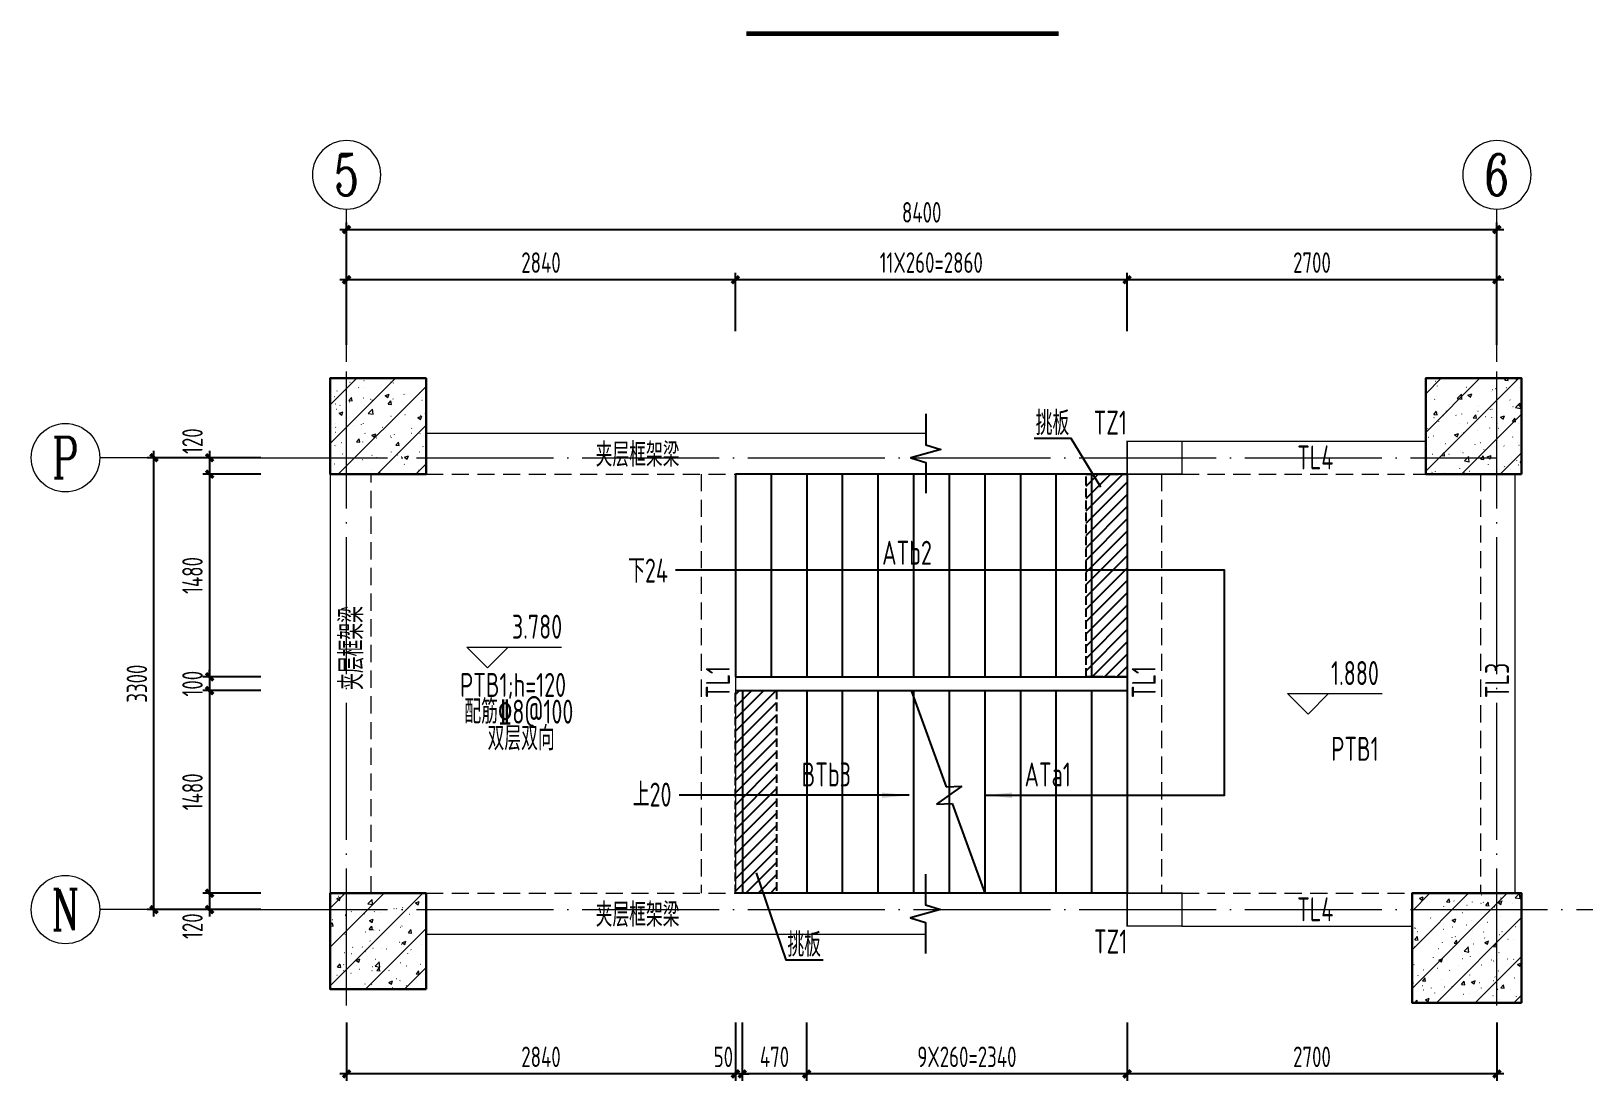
# Model space of a CAD drawing. Extents: x 56246 to 893198, y -950445 to -423535.
# Drawn here: x 257560 to 268962, y -475722 to -468057 of the extents above; entities that cross this region are included whole.
import ezdxf
from ezdxf.enums import TextEntityAlignment as Align

# ---------------------------------------------------------------- set-up
doc = ezdxf.new("R2010")
doc.units = 0
doc.header["$LTSCALE"] = 500
for name, pattern in [('CONTINOUS', [0]), ('DASH', [0.35, 0.25, -0.1]), ('DOTE', [2.42, 2, -0.2, 0.02, -0.2]), ('HIDDEN', [0.375, 0.25, -0.125])]:
    doc.linetypes.add(name, pattern=pattern)
for name, color, linetype, lineweight in [('0S-板-上层柱线', 6, 'Continuous', 18), ('0S-柱-线', 50, 'Continuous', 30), ('0S-梁-不可见', 4, 'HIDDEN', 18), ('0S-梁-线', 5, 'Continuous', 18), ('0S-楼梯-文字', 4, 'Continuous', 20), ('0S-轴线', 1, 'DOTE', 13), ('0S-轴线尺寸', 6, 'CONTINOUS', 18), ('0S-轴线编号', 6, 'CONTINOUS', 18), ('上层柱线', 6, 'Continuous', 18)]:
    doc.layers.add(name, color=color, linetype=linetype, lineweight=lineweight)
for name, color, linetype in [('PUB_DIM', 3, 'Continuous'), ('STAIR', 4, 'Continuous'), ('TEXT_LT', 90, 'Continuous'), ('THIN', 7, 'Continuous')]:
    doc.layers.add(name, color=color, linetype=linetype)
doc.styles.add('TSSD_Axis', font='complex.shx', dxfattribs={"width": 0.7, "bigfont": 'hztxt.shx'})
doc.styles.add('TSSD_DIMENSION', font='tssdeng.shx', dxfattribs={"width": 0.7, "bigfont": 'Hztxt.shx'})
doc.styles.add('TSSD_Rein', font='Tssdeng.shx', dxfattribs={"width": 0.7, "bigfont": 'hztxt.shx'})
doc.dimstyles.new('TSSD_50_50', dxfattribs={"dimtxt": 150, "dimasz": 50, "dimexe": 50, "dimexo": 125, "dimgap": 50, "dimtad": 1, "dimdec": 0, "dimzin": 0, "dimdsep": 46, "dimtxsty": 'TSSD_DIMENSION', "dimblk": 'ARCHTICK', "dimblk1": 'ARCHTICK', "dimblk2": 'ARCHTICK', "dimcen": 0, "dimdle": 50, "dimclrt": 7, "dimadec": 0, "dimazin": 0, "dimtfac": 1, "dimtdec": 0, "dimtix": 1, "dimtmove": 2, "dimatfit": 3, "dimfxl": 1, "dimtolj": 1, "dimtzin": 0, "dimarcsym": 0})
pattern_1 = [(45, (-108978.55, 20052.5), (-141.421356, 141.421356), []), (50, (-108978.55, 20052.5), (286.90407, -25.10085), [30, -330]), (355, (-108978.55, 20052.5), (-55.50053, 300.87685), [24, -264]), (100.4514, (-108954.64, 20050.4), (231.40375, 275.77582), [25.49608, -280.45684]), (46.1842, (-108978.55, 20132.5), (426.89642, -66.2076), [45, -495]), (96.6356, (-108942.97, 20127), (373.86508, 389.64715), [38.2441, -420.6852]), (351.1842, (-108978.55, 20132.5), (373.86478, 389.64744), [36, -396]), (21, (-108938.55, 20112.5), (238.76282, -161.04756), [30, -330]), (326, (-108938.55, 20112.5), (97.32613, 290.06002), [24, -264]), (71.4514, (-108918.65, 20099.08), (336.08905, 129.0122), [25.49608, -280.45684]), (37.5, (-108978.55, 20052.51), (4.863942, 133.157542), [2, -260.8, 2, -268, 2, -265]), (7.5, (-108978.55, 20052.5), (105.227815, 157.764685), [2, -152.8, 2, -254.8, 2, -101]), (327.5, (-109067.75, 20052.51), (213.528974, -9.021949), [2, -100, 2, -312, 2, -414]), (317.5, (-109107.75, 20052.5), (233.27447, 40.041993), [2, -130, 2, -207.2, 2, -294])]

# ---------------------------------------------------------------- blocks, each defined once
blk = doc.blocks.new('ts_axno')
at = {"color": 0, "linetype": 'ByBlock', "lineweight": -2}
blk.add_circle((0, 0), 0.5, dxfattribs=at)
at = {"color": 0, "linetype": 'ByBlock', "lineweight": -2, "style": 'TSSD_Axis', "width": 0.7}
blk.add_attdef('A', text='', height=0.6, dxfattribs=at).set_placement((0, 0), align=Align.MIDDLE_CENTER)
blk = doc.blocks.new('_ArchTick')
at = {"color": 0, "linetype": 'ByBlock', "const_width": 0.5}
blk.add_lwpolyline([(-0.53, -0.53), (0.53, 0.53)], dxfattribs=at)
blk = doc.blocks.new('*D347')
at = {"layer": '0S-轴线尺寸', "color": 0, "lineweight": -2, "transparency": 16777216}
for p, q in [((258456, -474522), (258456, -471122)), ((259237, -471172), (258406, -471172)), ((259237, -474472), (258406, -474472))]:
    blk.add_line(p, q, dxfattribs=at)
at = {"layer": 'Defpoints', "color": 0, "transparency": 16777216}
for p in [(258456, -471172), (259362, -471172), (259362, -474472)]:
    blk.add_point(p, dxfattribs=at)
at = {"layer": '0S-轴线尺寸', "color": 0, "lineweight": -2, "transparency": 16777216, "xscale": 50, "yscale": 50, "zscale": 50}
for p, rotation in [((258456, -471172), 90), ((258456, -474472), 270)]:
    blk.add_blockref('_ArchTick', p, dxfattribs=dict(at, rotation=rotation))
at = {"layer": '0S-轴线尺寸', "color": 7, "transparency": 16777216, "insert": (258331, -472822), "char_height": 150, "attachment_point": 5, "rotation": 90, "style": 'TSSD_DIMENSION'}
blk.add_mtext('\\A1;3300', dxfattribs=at)
blk = doc.blocks.new('*D340')
at = {"layer": '0S-轴线尺寸', "color": 0, "lineweight": -2, "transparency": 16777216}
for p, q in [((259812, -469505), (268312, -469505)), ((259862, -470347), (259862, -469455)), ((268262, -470347), (268262, -469455))]:
    blk.add_line(p, q, dxfattribs=at)
at = {"layer": 'Defpoints', "color": 0, "transparency": 16777216}
for p in [(268262, -469505), (259862, -470472), (268262, -470472)]:
    blk.add_point(p, dxfattribs=at)
at = {"layer": '0S-轴线尺寸', "color": 0, "lineweight": -2, "transparency": 16777216, "xscale": 50, "yscale": 50, "zscale": 50, "rotation": 180}
blk.add_blockref('_ArchTick', (259862, -469505), dxfattribs=at)
at = {"layer": '0S-轴线尺寸', "color": 0, "lineweight": -2, "transparency": 16777216, "xscale": 50, "yscale": 50, "zscale": 50}
blk.add_blockref('_ArchTick', (268262, -469505), dxfattribs=at)
at = {"layer": '0S-轴线尺寸', "color": 7, "transparency": 16777216, "insert": (264062, -469380), "char_height": 150, "attachment_point": 5, "style": 'TSSD_DIMENSION'}
blk.add_mtext('\\A1;8400', dxfattribs=at)
blk = doc.blocks.new('_ARROW')
blk.add_solid([(0, 0), (-1, 0.1), (-1, -0.1)])
blk = doc.blocks.new('*D341')
at = {"layer": '0S-轴线尺寸', "color": 0, "lineweight": -2, "transparency": 16777216}
for p, q in [((258862, -471242), (258862, -472822)), ((259237, -471292), (258812, -471292)), ((259237, -472772), (258812, -472772))]:
    blk.add_line(p, q, dxfattribs=at)
at = {"layer": 'Defpoints', "color": 0, "transparency": 16777216}
for p in [(259362, -471292), (258862, -472772), (259362, -472772)]:
    blk.add_point(p, dxfattribs=at)
at = {"layer": '0S-轴线尺寸', "color": 0, "lineweight": -2, "transparency": 16777216, "xscale": 50, "yscale": 50, "zscale": 50}
for p, rotation in [((258862, -471292), 90), ((258862, -472772), 270)]:
    blk.add_blockref('_ArchTick', p, dxfattribs=dict(at, rotation=rotation))
at = {"layer": '0S-轴线尺寸', "color": 7, "transparency": 16777216, "insert": (258737, -472032), "char_height": 150, "attachment_point": 5, "rotation": 90, "style": 'TSSD_DIMENSION'}
blk.add_mtext('\\A1;1480', dxfattribs=at)
blk = doc.blocks.new('*D342')
at = {"layer": '0S-轴线尺寸', "color": 0, "lineweight": -2, "transparency": 16777216}
for p, q in [((259237, -472872), (258812, -472872)), ((258862, -472822), (258862, -474402)), ((259237, -474352), (258812, -474352))]:
    blk.add_line(p, q, dxfattribs=at)
at = {"layer": 'Defpoints', "color": 0, "transparency": 16777216}
for p in [(259362, -472872), (258862, -474352), (259362, -474352)]:
    blk.add_point(p, dxfattribs=at)
at = {"layer": '0S-轴线尺寸', "color": 0, "lineweight": -2, "transparency": 16777216, "xscale": 50, "yscale": 50, "zscale": 50}
for p, rotation in [((258862, -472872), 90), ((258862, -474352), 270)]:
    blk.add_blockref('_ArchTick', p, dxfattribs=dict(at, rotation=rotation))
at = {"layer": '0S-轴线尺寸', "color": 7, "transparency": 16777216, "insert": (258737, -473612), "char_height": 150, "attachment_point": 5, "rotation": 90, "style": 'TSSD_DIMENSION'}
blk.add_mtext('\\A1;1480', dxfattribs=at)
blk = doc.blocks.new('*D343')
at = {"layer": '0S-轴线尺寸', "color": 0, "lineweight": -2, "transparency": 16777216}
for p, q in [((259237, -474352), (258812, -474352)), ((258862, -474302), (258862, -474522)), ((259237, -474472), (258812, -474472))]:
    blk.add_line(p, q, dxfattribs=at)
at = {"layer": 'Defpoints', "color": 0, "transparency": 16777216}
for p in [(259362, -474352), (258862, -474472), (259362, -474472)]:
    blk.add_point(p, dxfattribs=at)
at = {"layer": '0S-轴线尺寸', "color": 0, "lineweight": -2, "transparency": 16777216, "xscale": 50, "yscale": 50, "zscale": 50}
for p, rotation in [((258862, -474352), 90), ((258862, -474472), 270)]:
    blk.add_blockref('_ArchTick', p, dxfattribs=dict(at, rotation=rotation))
at = {"layer": '0S-轴线尺寸', "color": 7, "transparency": 16777216, "insert": (258737, -474593), "char_height": 150, "attachment_point": 5, "rotation": 90, "style": 'TSSD_DIMENSION'}
blk.add_mtext('\\A1;120', dxfattribs=at)
blk = doc.blocks.new('*D344')
at = {"layer": '0S-轴线尺寸', "color": 0, "lineweight": -2, "transparency": 16777216}
for p, q in [((258862, -471122), (258862, -471342)), ((259237, -471172), (258812, -471172)), ((259237, -471292), (258812, -471292))]:
    blk.add_line(p, q, dxfattribs=at)
at = {"layer": 'Defpoints', "color": 0, "transparency": 16777216}
for p in [(259362, -471172), (258862, -471292), (259362, -471292)]:
    blk.add_point(p, dxfattribs=at)
at = {"layer": '0S-轴线尺寸', "color": 0, "lineweight": -2, "transparency": 16777216, "xscale": 50, "yscale": 50, "zscale": 50}
for p, rotation in [((258862, -471172), 90), ((258862, -471292), 270)]:
    blk.add_blockref('_ArchTick', p, dxfattribs=dict(at, rotation=rotation))
at = {"layer": '0S-轴线尺寸', "color": 7, "transparency": 16777216, "insert": (258737, -471051), "char_height": 150, "attachment_point": 5, "rotation": 90, "style": 'TSSD_DIMENSION'}
blk.add_mtext('\\A1;120', dxfattribs=at)
blk = doc.blocks.new('*D345')
at = {"layer": '0S-轴线尺寸', "color": 0, "lineweight": -2, "transparency": 16777216}
for p, q in [((258862, -472772), (258862, -472722)), ((259237, -472772), (258812, -472772)), ((259237, -472872), (258812, -472872)), ((258862, -472772), (258862, -472872)), ((258862, -472872), (258862, -472922))]:
    blk.add_line(p, q, dxfattribs=at)
at = {"layer": 'Defpoints', "color": 0, "transparency": 16777216}
for p in [(258862, -472872), (259362, -472772), (259362, -472872)]:
    blk.add_point(p, dxfattribs=at)
at = {"layer": '0S-轴线尺寸', "color": 0, "lineweight": -2, "transparency": 16777216, "xscale": 50, "yscale": 50, "zscale": 50}
for p, rotation in [((258862, -472772), 270), ((258862, -472872), 90)]:
    blk.add_blockref('_ArchTick', p, dxfattribs=dict(at, rotation=rotation))
at = {"layer": '0S-轴线尺寸', "color": 7, "transparency": 16777216, "insert": (258737, -472822), "char_height": 150, "attachment_point": 5, "rotation": 90, "style": 'TSSD_DIMENSION'}
blk.add_mtext('\\A1;100', dxfattribs=at)
blk = doc.blocks.new('*D346')
at = {"layer": '0S-轴线尺寸', "color": 0, "lineweight": -2, "transparency": 16777216}
for p, q in [((268312, -469872), (265512, -469872)), ((265562, -470247), (265562, -469822)), ((268262, -470247), (268262, -469822))]:
    blk.add_line(p, q, dxfattribs=at)
at = {"layer": 'Defpoints', "color": 0, "transparency": 16777216}
for p in [(265562, -469872), (265562, -470372), (268262, -470372)]:
    blk.add_point(p, dxfattribs=at)
at = {"layer": '0S-轴线尺寸', "color": 0, "lineweight": -2, "transparency": 16777216, "xscale": 50, "yscale": 50, "zscale": 50, "rotation": 180}
blk.add_blockref('_ArchTick', (265562, -469872), dxfattribs=at)
at = {"layer": '0S-轴线尺寸', "color": 0, "lineweight": -2, "transparency": 16777216, "xscale": 50, "yscale": 50, "zscale": 50}
blk.add_blockref('_ArchTick', (268262, -469872), dxfattribs=at)
at = {"layer": '0S-轴线尺寸', "color": 7, "transparency": 16777216, "insert": (266912, -469747), "char_height": 150, "attachment_point": 5, "style": 'TSSD_DIMENSION'}
blk.add_mtext('\\A1;2700', dxfattribs=at)
blk = doc.blocks.new('*D350')
at = {"layer": '0S-轴线尺寸', "color": 0, "lineweight": -2, "transparency": 16777216}
for p, q in [((262752, -469872), (259812, -469872)), ((259862, -470247), (259862, -469822)), ((262702, -470247), (262702, -469822))]:
    blk.add_line(p, q, dxfattribs=at)
at = {"layer": 'Defpoints', "color": 0, "transparency": 16777216}
for p in [(259862, -469872), (259862, -470372), (262702, -470372)]:
    blk.add_point(p, dxfattribs=at)
at = {"layer": '0S-轴线尺寸', "color": 0, "lineweight": -2, "transparency": 16777216, "xscale": 50, "yscale": 50, "zscale": 50, "rotation": 180}
blk.add_blockref('_ArchTick', (259862, -469872), dxfattribs=at)
at = {"layer": '0S-轴线尺寸', "color": 0, "lineweight": -2, "transparency": 16777216, "xscale": 50, "yscale": 50, "zscale": 50}
blk.add_blockref('_ArchTick', (262702, -469872), dxfattribs=at)
at = {"layer": '0S-轴线尺寸', "color": 7, "transparency": 16777216, "insert": (261282, -469747), "char_height": 150, "attachment_point": 5, "style": 'TSSD_DIMENSION'}
blk.add_mtext('\\A1;2840', dxfattribs=at)
blk = doc.blocks.new('*D348')
at = {"layer": '0S-轴线尺寸', "color": 0, "lineweight": -2, "transparency": 16777216}
for p, q in [((259862, -475297), (259862, -475722)), ((262702, -475297), (262702, -475722)), ((262752, -475672), (259812, -475672))]:
    blk.add_line(p, q, dxfattribs=at)
at = {"layer": 'Defpoints', "color": 0, "transparency": 16777216}
for p in [(259862, -475172), (262702, -475172), (259862, -475672)]:
    blk.add_point(p, dxfattribs=at)
at = {"layer": '0S-轴线尺寸', "color": 0, "lineweight": -2, "transparency": 16777216, "xscale": 50, "yscale": 50, "zscale": 50, "rotation": 180}
blk.add_blockref('_ArchTick', (259862, -475672), dxfattribs=at)
at = {"layer": '0S-轴线尺寸', "color": 0, "lineweight": -2, "transparency": 16777216, "xscale": 50, "yscale": 50, "zscale": 50}
blk.add_blockref('_ArchTick', (262702, -475672), dxfattribs=at)
at = {"layer": '0S-轴线尺寸', "color": 7, "transparency": 16777216, "insert": (261282, -475547), "char_height": 150, "attachment_point": 5, "style": 'TSSD_DIMENSION'}
blk.add_mtext('\\A1;2840', dxfattribs=at)
blk = doc.blocks.new('*D349')
at = {"layer": '0S-轴线尺寸', "color": 0, "lineweight": -2, "transparency": 16777216}
for p, q in [((265562, -475297), (265562, -475722)), ((268262, -475297), (268262, -475722)), ((268312, -475672), (265512, -475672))]:
    blk.add_line(p, q, dxfattribs=at)
at = {"layer": 'Defpoints', "color": 0, "transparency": 16777216}
for p in [(265562, -475172), (268262, -475172), (265562, -475672)]:
    blk.add_point(p, dxfattribs=at)
at = {"layer": '0S-轴线尺寸', "color": 0, "lineweight": -2, "transparency": 16777216, "xscale": 50, "yscale": 50, "zscale": 50, "rotation": 180}
blk.add_blockref('_ArchTick', (265562, -475672), dxfattribs=at)
at = {"layer": '0S-轴线尺寸', "color": 0, "lineweight": -2, "transparency": 16777216, "xscale": 50, "yscale": 50, "zscale": 50}
blk.add_blockref('_ArchTick', (268262, -475672), dxfattribs=at)
at = {"layer": '0S-轴线尺寸', "color": 7, "transparency": 16777216, "insert": (266912, -475547), "char_height": 150, "attachment_point": 5, "style": 'TSSD_DIMENSION'}
blk.add_mtext('\\A1;2700', dxfattribs=at)
blk = doc.blocks.new('*D351')
at = {"layer": '0S-轴线尺寸', "color": 0, "lineweight": -2, "transparency": 16777216}
for p, q in [((263222, -475297), (263222, -475722)), ((265562, -475297), (265562, -475722)), ((265612, -475672), (263172, -475672))]:
    blk.add_line(p, q, dxfattribs=at)
at = {"layer": 'Defpoints', "color": 0, "transparency": 16777216}
for p in [(263222, -475172), (265562, -475172), (263222, -475672)]:
    blk.add_point(p, dxfattribs=at)
at = {"layer": '0S-轴线尺寸', "color": 0, "lineweight": -2, "transparency": 16777216, "xscale": 50, "yscale": 50, "zscale": 50, "rotation": 180}
blk.add_blockref('_ArchTick', (263222, -475672), dxfattribs=at)
at = {"layer": '0S-轴线尺寸', "color": 0, "lineweight": -2, "transparency": 16777216, "xscale": 50, "yscale": 50, "zscale": 50}
blk.add_blockref('_ArchTick', (265562, -475672), dxfattribs=at)
at = {"layer": '0S-轴线尺寸', "color": 7, "transparency": 16777216, "insert": (264392, -475547), "char_height": 150, "attachment_point": 5, "style": 'TSSD_DIMENSION'}
blk.add_mtext('\\A1;9X260=2340', dxfattribs=at)
blk = doc.blocks.new('*D352')
at = {"layer": '0S-轴线尺寸', "color": 0, "lineweight": -2, "transparency": 16777216}
for p, q in [((262702, -475297), (262702, -475722)), ((262752, -475297), (262752, -475722)), ((262702, -475672), (262652, -475672)), ((262752, -475672), (262702, -475672)), ((262752, -475672), (262802, -475672))]:
    blk.add_line(p, q, dxfattribs=at)
at = {"layer": 'Defpoints', "color": 0, "transparency": 16777216}
for p in [(262702, -475172), (262752, -475172), (262702, -475672)]:
    blk.add_point(p, dxfattribs=at)
at = {"layer": '0S-轴线尺寸', "color": 0, "lineweight": -2, "transparency": 16777216, "xscale": 50, "yscale": 50, "zscale": 50}
for p, rotation in [((262702, -475672), 359.9999999999334), ((262752, -475672), 179.9999999999334)]:
    blk.add_blockref('_ArchTick', p, dxfattribs=dict(at, rotation=rotation))
at = {"layer": '0S-轴线尺寸', "color": 7, "transparency": 16777216, "insert": (262614, -475547), "char_height": 150, "attachment_point": 5, "style": 'TSSD_DIMENSION'}
blk.add_mtext('\\A1;50', dxfattribs=at)
blk = doc.blocks.new('*D353')
at = {"layer": '0S-轴线尺寸', "color": 0, "lineweight": -2, "transparency": 16777216}
for p, q in [((262752, -475297), (262752, -475722)), ((263222, -475297), (263222, -475722)), ((263272, -475672), (262702, -475672))]:
    blk.add_line(p, q, dxfattribs=at)
at = {"layer": 'Defpoints', "color": 0, "transparency": 16777216}
for p in [(262752, -475172), (263222, -475172), (262752, -475672)]:
    blk.add_point(p, dxfattribs=at)
at = {"layer": '0S-轴线尺寸', "color": 0, "lineweight": -2, "transparency": 16777216, "xscale": 50, "yscale": 50, "zscale": 50, "rotation": 180}
blk.add_blockref('_ArchTick', (262752, -475672), dxfattribs=at)
at = {"layer": '0S-轴线尺寸', "color": 0, "lineweight": -2, "transparency": 16777216, "xscale": 50, "yscale": 50, "zscale": 50}
blk.add_blockref('_ArchTick', (263222, -475672), dxfattribs=at)
at = {"layer": '0S-轴线尺寸', "color": 7, "transparency": 16777216, "insert": (262987, -475547), "char_height": 150, "attachment_point": 5, "style": 'TSSD_DIMENSION'}
blk.add_mtext('\\A1;470', dxfattribs=at)
blk = doc.blocks.new('*D354')
at = {"layer": '0S-轴线尺寸', "color": 0, "lineweight": -2, "transparency": 16777216}
for p, q in [((265612, -469872), (262652, -469872)), ((262702, -470247), (262702, -469822)), ((265562, -470247), (265562, -469822))]:
    blk.add_line(p, q, dxfattribs=at)
at = {"layer": 'Defpoints', "color": 0, "transparency": 16777216}
for p in [(262702, -469872), (262702, -470372), (265562, -470372)]:
    blk.add_point(p, dxfattribs=at)
at = {"layer": '0S-轴线尺寸', "color": 0, "lineweight": -2, "transparency": 16777216, "xscale": 50, "yscale": 50, "zscale": 50, "rotation": 180}
blk.add_blockref('_ArchTick', (262702, -469872), dxfattribs=at)
at = {"layer": '0S-轴线尺寸', "color": 0, "lineweight": -2, "transparency": 16777216, "xscale": 50, "yscale": 50, "zscale": 50}
blk.add_blockref('_ArchTick', (265562, -469872), dxfattribs=at)
at = {"layer": '0S-轴线尺寸', "color": 7, "transparency": 16777216, "insert": (264132, -469747), "char_height": 150, "attachment_point": 5, "style": 'TSSD_DIMENSION'}
blk.add_mtext('\\A1;11X260=2860', dxfattribs=at)

msp = doc.modelspace()

# ---------------------------------------------------------------- hatches: boundary and pattern name
h = msp.add_hatch()
h.set_pattern_fill('ANSI31', color=256, scale=20)
h.set_pattern_definition([(45, (311344.696, -272813.116), (-44.90128, 44.90128), [])])
h.paths.add_polyline_path([(265262.3595, -472771.9469), (265262.3595, -471291.9469), (265562.3595, -471291.9469), (265562.3595, -472771.9469)])
h = msp.add_hatch()
h.set_pattern_fill('ANSI31', color=256, scale=20)
h.set_pattern_definition([(45, (308784.696, -274333.116), (-44.90128, 44.90128), [])])
h.paths.add_polyline_path([(262702.3595, -474351.9469), (262702.3595, -472871.9469), (263002.3595, -472871.9469), (263002.3595, -474351.9469)])
at = {"layer": '上层柱线'}
h = msp.add_hatch(dxfattribs=at)
h.set_pattern_fill('钢筋混凝土', color=256, scale=40, pattern_type=2)
h.set_pattern_definition(pattern_1)
h.paths.add_polyline_path([(260442.3595, -471291.9469), (260442.3595, -470591.9469), (259742.3595, -470591.9469), (259742.3595, -471291.9469)])
h = msp.add_hatch(dxfattribs=at)
h.set_pattern_fill('钢筋混凝土', color=256, scale=40, pattern_type=2)
h.set_pattern_definition(pattern_1)
h.paths.add_polyline_path([(268442.3595, -471291.9469), (268442.3595, -470591.9469), (267742.3595, -470591.9469), (267742.3595, -471291.9469)])
h = msp.add_hatch(dxfattribs=at)
h.set_pattern_fill('钢筋混凝土', color=256, scale=40, pattern_type=2)
h.set_pattern_definition(pattern_1)
h.paths.add_polyline_path([(260442.3595, -475051.9469), (260442.3595, -474351.9469), (259742.3595, -474351.9469), (259742.3595, -475051.9469)])
h = msp.add_hatch(dxfattribs=at)
h.set_pattern_fill('钢筋混凝土', color=256, scale=40, pattern_type=2)
h.set_pattern_definition(pattern_1)
h.paths.add_polyline_path([(268442.3595, -475151.9469), (268442.3595, -474351.9469), (267642.3595, -474351.9469), (267642.3595, -475151.9469)])

# ---------------------------------------------------------------- linework, layer by layer
at = {"linetype": 'DASH', "ltscale": 0.5}
for points in [[(265262.3595, -472771.9469), (265262.3595, -471291.9469), (265562.3595, -471291.9469), (265562.3595, -472771.9469)], [(262702.3595, -474351.9469), (262702.3595, -472871.9469), (263002.3595, -472871.9469), (263002.3595, -474351.9469)]]:
    msp.add_lwpolyline(points, close=True, dxfattribs=at)
at = {"layer": '0S-板-上层柱线', "const_width": 10}
for points in [[(265562.3595, -471291.9469), (265562.3595, -471051.9469), (265962.3595, -471051.9469), (265962.3595, -471291.9469)], [(265562.3595, -474591.9469), (265562.3595, -474351.9469), (265962.3595, -474351.9469), (265962.3595, -474591.9469)]]:
    msp.add_lwpolyline(points, close=True, dxfattribs=at)
at = {"layer": '0S-柱-线'}
for points in [[(260442.3595, -471291.9469), (260442.3595, -470591.9469), (259742.3595, -470591.9469), (259742.3595, -471291.9469)], [(268442.3595, -471291.9469), (268442.3595, -470591.9469), (267742.3595, -470591.9469), (267742.3595, -471291.9469)], [(260442.3595, -475051.9469), (260442.3595, -474351.9469), (259742.3595, -474351.9469), (259742.3595, -475051.9469)], [(268442.3595, -475151.9469), (268442.3595, -474351.9469), (267642.3595, -474351.9469), (267642.3595, -475151.9469)]]:
    msp.add_lwpolyline(points, close=True, dxfattribs=at)
at = {"layer": '0S-梁-不可见'}
for p, q in [((260042.3595, -474351.9469), (260042.3595, -471291.9469)), ((260442.3595, -471291.9469), (264092.3595, -471291.9469)), ((262452.3595, -471291.9469), (262452.3595, -474351.9469)), ((265812.3595, -471291.9469), (265812.3595, -474351.9469)), ((265962.3595, -471291.9469), (267742.3595, -471291.9469)), ((268142.3595, -471291.9469), (268142.3595, -474351.9469)), ((260442.3595, -474351.9469), (264089.4692, -474351.9469)), ((265962.3595, -474351.9469), (267642.3595, -474351.9469))]:
    msp.add_line(p, q, dxfattribs=at)
at = {"layer": '0S-梁-线'}
for p, q in [((260442.3595, -470991.9469), (264092.3595, -470991.9469)), ((265962.3595, -471051.9469), (267742.3595, -471051.9469)), ((259742.3595, -471291.9469), (259742.3595, -474351.9469)), ((262702.3595, -471291.9469), (262702.3595, -474351.9469)), ((265562.3595, -471291.9469), (265562.3595, -474351.9469)), ((268392.3595, -471291.9469), (268392.3595, -474351.9469)), ((260442.3595, -474651.9469), (264089.4692, -474651.9469)), ((265962.3595, -474591.9469), (267642.3595, -474591.9469))]:
    msp.add_line(p, q, dxfattribs=at)
at = {"layer": '0S-楼梯-文字'}
for p, q in [((260741.6103, -472555.7129), (261041.6103, -472555.7129)), ((260891.6103, -472705.7129), (260741.6103, -472555.7129)), ((260891.6103, -472555.7129), (261431.6103, -472555.7129)), ((261041.6103, -472555.7129), (260891.6103, -472705.7129)), ((266733.3875, -472894.2108), (267033.3875, -472894.2108)), ((266883.3875, -473044.2108), (266733.3875, -472894.2108)), ((266883.3875, -472894.2108), (267423.3875, -472894.2108)), ((267033.3875, -472894.2108), (266883.3875, -473044.2108))]:
    msp.add_line(p, q, dxfattribs=at)
at = {"layer": '0S-楼梯-文字', "const_width": 35}
msp.add_lwpolyline([(262781.9826, -468074.8485), (265062.3993, -468074.8485)], dxfattribs=at)
at = {"layer": '0S-轴线'}
for p, q in [((259862.3595, -475171.9469), (259862.3595, -470471.9469)), ((268262.3595, -475171.9469), (268262.3595, -470471.9469)), ((259162.3595, -471171.9469), (268262.3595, -471171.9469)), ((259162.3595, -474471.9469), (268962.3595, -474471.9469))]:
    msp.add_line(p, q, dxfattribs=at)
at = {"layer": '0S-轴线编号'}
for p, q in [((259862.3595, -470471.9469), (259862.3595, -469355.8976)), ((268262.3595, -470471.9469), (268262.3595, -469355.8976)), ((259162.3595, -471171.9469), (258059.5816, -471171.9469)), ((259162.3595, -474471.9469), (258059.5816, -474471.9469))]:
    msp.add_line(p, q, dxfattribs=at)
at = {"layer": 'PUB_DIM'}
for points in [[(264522.3595, -473636.9469), (266274.1993, -473636.9469), (266274.1993, -471992.4028), (262264.392, -471992.4028)], [(263971.5137, -473636.9469), (262291.9435, -473636.9469)]]:
    msp.add_lwpolyline(points, dxfattribs=at)
at = {"layer": 'STAIR'}
for p, q in [((265562.3595, -471291.9469), (262702.3595, -471291.9469)), ((262702.3595, -471291.9469), (262702.3595, -472771.9469)), ((262962.3595, -471291.9469), (262962.3595, -472771.9469)), ((263222.3595, -471291.9469), (263222.3595, -472771.9469)), ((263482.3595, -471291.9469), (263482.3595, -472771.9469)), ((263742.3595, -471291.9469), (263742.3595, -472771.9469)), ((264002.3595, -471291.9469), (264002.3595, -472771.9469)), ((264262.3595, -471291.9469), (264262.3595, -472771.9469)), ((264522.3595, -471291.9469), (264522.3595, -472771.9469)), ((264782.3595, -471291.9469), (264782.3595, -472771.9469)), ((265042.3595, -471291.9469), (265042.3595, -472771.9469)), ((265302.3595, -471291.9469), (265302.3595, -472771.9469)), ((265562.3595, -471291.9469), (265562.3595, -472771.9469)), ((262702.3595, -472771.9469), (265562.3595, -472771.9469)), ((262702.3595, -472871.9469), (265562.3595, -472871.9469)), ((262752.3595, -472871.9469), (262752.3595, -474351.9469)), ((263222.3595, -472871.9469), (263222.3595, -474351.9469)), ((263482.3595, -472871.9469), (263482.3595, -474351.9469)), ((263742.3595, -472871.9469), (263742.3595, -474351.9469)), ((263984.1777, -472871.9469), (264240.1462, -473575.8603)), ((264002.3595, -472871.9469), (264002.3595, -474351.9469)), ((264262.3595, -472871.9469), (264262.3595, -474351.9469)), ((264522.3595, -472871.9469), (264522.3595, -474351.9469)), ((264782.3595, -472871.9469), (264782.3595, -474351.9469)), ((265042.3595, -472871.9469), (265042.3595, -474351.9469)), ((265302.3595, -472871.9469), (265302.3595, -474351.9469)), ((265562.3595, -472771.9469), (265562.3595, -472871.9469)), ((265562.3595, -472771.9469), (265562.3595, -472871.9469)), ((265562.3595, -472871.9469), (265562.3595, -474351.9469)), ((264355.4845, -473571.1613), (264169.2345, -473702.7324)), ((264240.1462, -473575.8603), (264355.4845, -473571.1613)), ((264169.2345, -473702.7324), (264284.5728, -473698.0334)), ((264284.5728, -473698.0334), (264522.3595, -474351.9469)), ((265562.3595, -474351.9469), (262702.3595, -474351.9469))]:
    msp.add_line(p, q, dxfattribs=at)
at = {"layer": 'TEXT_LT'}
for points in [[(265371.2286, -471387.1589), (265154.6442, -471030.4847), (264882.6909, -471030.4847)], [(262853.4905, -474204.2209), (263070.0748, -474839.1303), (263342.0281, -474839.1303)]]:
    msp.add_lwpolyline(points, dxfattribs=at)
at = {"layer": 'THIN'}
for points in [[(264092.3595, -470851.9469), (264092.3595, -471076.9469), (264202.3595, -471111.9469), (263982.3595, -471171.9469), (264092.3595, -471206.9469), (264092.3595, -471431.9469)], [(264089.4692, -474211.9469), (264089.4692, -474436.9469), (264199.4692, -474471.9469), (263979.4692, -474531.9469), (264089.4692, -474566.9469), (264089.4692, -474791.9469)]]:
    msp.add_lwpolyline(points, dxfattribs=at)
at = {"layer": '上层柱线'}
for points in [[(260442.3595, -471291.9469), (260442.3595, -470591.9469), (259742.3595, -470591.9469), (259742.3595, -471291.9469)], [(268442.3595, -471291.9469), (268442.3595, -470591.9469), (267742.3595, -470591.9469), (267742.3595, -471291.9469)], [(260442.3595, -475051.9469), (260442.3595, -474351.9469), (259742.3595, -474351.9469), (259742.3595, -475051.9469)], [(268442.3595, -475151.9469), (268442.3595, -474351.9469), (267642.3595, -474351.9469), (267642.3595, -475151.9469)]]:
    msp.add_lwpolyline(points, close=True, dxfattribs=at)

# ---------------------------------------------------------------- block references
at = {"layer": '0S-轴线编号'}
ref = msp.add_blockref('ts_axno', (259862.359, -469105.8976), dxfattribs=dict(at, xscale=-500, yscale=500, zscale=500, rotation=180))
ref.add_attrib('5', '5', dxfattribs={"height": 300, "style": 'TSSD_Axis', "width": 0.7}).set_placement((259862.359, -469105.8976), align=Align.MIDDLE_CENTER)
ref = msp.add_blockref('ts_axno', (268262.3595, -469105.8976), dxfattribs=dict(at, xscale=-500, yscale=500, zscale=500, rotation=180))
ref.add_attrib('6', '6', dxfattribs={"height": 300, "style": 'TSSD_Axis', "width": 0.7}).set_placement((268262.3595, -469105.8976), align=Align.MIDDLE_CENTER)
ref = msp.add_blockref('ts_axno', (257809.5816, -471171.9469), dxfattribs=dict(at, xscale=500, yscale=500, zscale=500))
ref.add_attrib('P', 'P', dxfattribs={"height": 300, "style": 'TSSD_Axis', "width": 0.7}).set_placement((257809.5816, -471171.9469), align=Align.MIDDLE_CENTER)
ref = msp.add_blockref('ts_axno', (257809.5816, -474471.9469), dxfattribs=dict(at, xscale=500, yscale=500, zscale=500))
ref.add_attrib('M', 'N', dxfattribs={"height": 300, "style": 'TSSD_Axis', "width": 0.7}).set_placement((257809.5816, -474471.9469), align=Align.MIDDLE_CENTER)
at = {"layer": 'PUB_DIM', "xscale": 200, "yscale": 200, "zscale": 200}
msp.add_blockref('_ARROW', (263971.5137, -473636.9469), dxfattribs=at)
at = {"layer": 'PUB_DIM', "xscale": 200, "yscale": 200, "zscale": 200, "rotation": 180}
msp.add_blockref('_ARROW', (264522.3595, -473636.9469), dxfattribs=at)

# ---------------------------------------------------------------- texts
at = {"layer": '0S-楼梯-文字', "style": 'TSSD_Rein', "width": 0.7}
for s, p in [('TZ1', (265317.8831, -471003.1739)), ('夹层框架梁', (261680.9871, -471237.3153)), ('TL4', (266803.821, -471257.4127)), ('下24', (261918.8711, -472083.5545)), ('PTB1;h=120', (260691.1591, -472918.6424)), ('配筋%%1328@100', (260722.5408, -473113.6424)), ('双层双向', (260891.82, -473308.6424)), ('上20', (261952.6124, -473719.6325)), ('夹层框架梁', (261680.9871, -474597.3153)), ('TL4', (266803.821, -474557.4127)), ('TZ1', (265320.4217, -474792.6188))]:
    msp.add_text(s, height=175, dxfattribs=at).set_placement(p)
for s, p in [('夹层框架梁', (259985.371, -472867.6337)), ('TL1', (262660.9734, -472927.6337)), ('TL1', (265770.9734, -472927.6337)), ('TL3', (268350.9734, -472927.6337))]:
    msp.add_text(s, height=175, rotation=90, dxfattribs=at).set_placement(p)
for s, p in [('3.780', (261253.3154, -472405.7129)), ('1.880', (267225.808, -472744.2108)), ('PTB1', (267225.808, -473297.5286))]:
    msp.add_text(s, height=175, dxfattribs=at).set_placement(p, align=Align.MIDDLE)
at = {"layer": 'TEXT_LT', "style": 'TSSD_Rein', "width": 0.7}
for rotation, p in [(0.00000003, (264894.4402, -471006.6775, 33.9)), (359.99999997, (263081.4206, -474815.3232, 33.9))]:
    msp.add_text('挑板', height=175, rotation=rotation, dxfattribs=at).set_placement(p)
for s, p in [('ATb2', (263773.2966, -471953.3828)), ('BTb3', (263185.3087, -473572.9268)), ('ATa1', (264813.2966, -473572.9268))]:
    msp.add_text(s, height=175, dxfattribs=at).set_placement(p)

# ---------------------------------------------------------------- dimensions: what is measured, and where the dimension line sits
at = {"layer": '0S-轴线尺寸'}
for base, p1, p2, angle, picture, middle in [((268262.3595, -469505.1597), (259862.3595, -470471.9469), (268262.3595, -470471.9469), 180, '*D340', (264062.3595, -469380.1597)), ((258456.0672, -471171.9469), (259362.3595, -474471.9469), (259362.3595, -471171.9469), 90, '*D347', (258331.0672, -472821.9469))]:
    dim = msp.add_linear_dim(base=base, p1=p1, p2=p2, angle=angle, dimstyle='TSSD_50_50', dxfattribs=at)
    dim.commit()
    dim.dimension.update_dxf_attribs({"geometry": picture, "text_midpoint": middle})
for p1, p2, distance, picture, middle in [((262702.3595, -470371.9469), (259862.3595, -470371.9469), -500, '*D350', (261282.3595, -469746.9469)), ((268262.3595, -470371.9469), (265562.3595, -470371.9469), -500, '*D346', (266912.3595, -469746.9469)), ((259362.3595, -471291.9469), (259362.3595, -472771.9469), -500, '*D341', (258737.3595, -472031.9469)), ((259362.3595, -472771.9469), (259362.3595, -472871.9469), -500, '*D345', (258737.3595, -472821.9469)), ((259362.3595, -472871.9469), (259362.3595, -474351.9469), -500, '*D342', (258737.3595, -473611.9469)), ((262702.3595, -475171.9469), (259862.3595, -475171.9469), 500, '*D348', (261282.3595, -475546.9469)), ((263222.3595, -475171.9469), (262752.3595, -475171.9469), 500, '*D353', (262987.3595, -475546.9469)), ((268262.3595, -475171.9469), (265562.3595, -475171.9469), 500, '*D349', (266912.3595, -475546.9469))]:
    dim = msp.add_aligned_dim(p1=p1, p2=p2, distance=distance, dimstyle='TSSD_50_50', dxfattribs=at)
    dim.commit()
    dim.dimension.update_dxf_attribs({"geometry": picture, "text_midpoint": middle})
for p1, p2, distance, text, picture, middle in [((265562.3595, -470371.9469), (262702.3595, -470371.9469), -500, '11X260=<>', '*D354', (264132.3595, -469746.9469)), ((265561.8595, -475171.9469), (263221.8595, -475171.9469), 500, '9X260=<>', '*D351', (264391.8595, -475546.9469))]:
    dim = msp.add_aligned_dim(p1=p1, p2=p2, distance=distance, text=text, dimstyle='TSSD_50_50', dxfattribs=at)
    dim.commit()
    dim.dimension.update_dxf_attribs({"geometry": picture, "text_midpoint": middle})
for base, p1, p2, angle, picture, middle in [((258862.3595, -471291.9469), (259362.3595, -471171.9469), (259362.3595, -471291.9469), 270, '*D344', (258737.3595, -471050.9853)), ((258862.3595, -474471.9469), (259362.3595, -474351.9469), (259362.3595, -474471.9469), 270, '*D343', (258737.3595, -474592.9084)), ((262702.3595, -475671.9469), (262752.3595, -475171.9469), (262702.3595, -475171.9469), 180, '*D352', (262613.7057, -475546.9469))]:
    dim = msp.add_linear_dim(base=base, p1=p1, p2=p2, angle=angle, dimstyle='TSSD_50_50', dxfattribs=at)
    dim.commit()
    dim.dimension.update_dxf_attribs({"geometry": picture, "text_midpoint": middle, "dimtype": 161})

doc.saveas('drawing.dxf')
